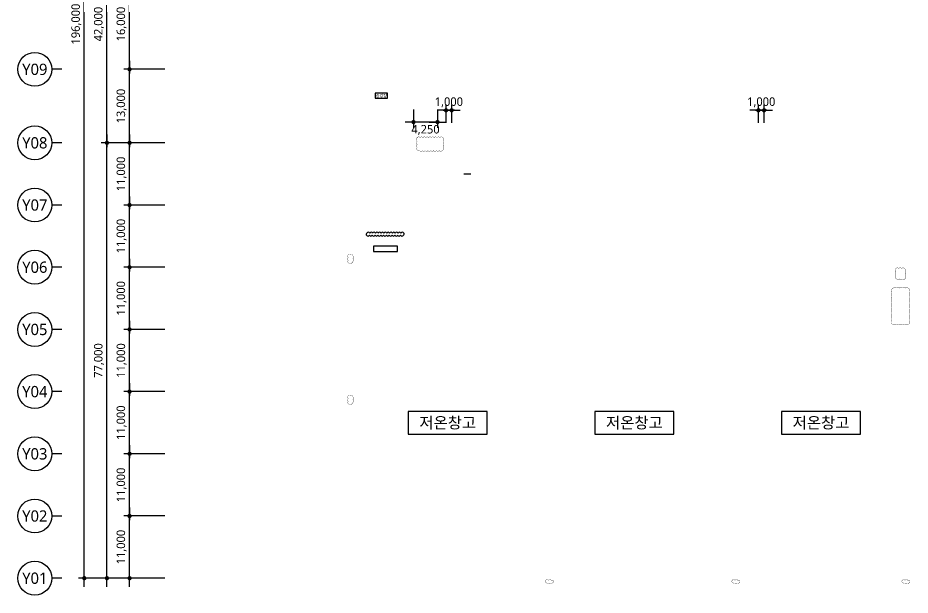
# Model space of a CAD drawing. Header units: millimetres. Extents: x 4003075 to 5615882, y 1445368 to 2591247.
# Drawn here: x 5263075 to 5420834, y 2039368 to 2141471 of the extents above; entities that cross this region are included whole.
import ezdxf
from ezdxf.enums import TextEntityAlignment as Align

# ---------------------------------------------------------------- set-up
doc = ezdxf.new("R2010")
doc.units = ezdxf.units.MM
for name, color, linetype, lineweight in [('A-AXIS-BUBL', 7, 'Continuous', 25), ('A-DIMS', 7, 'Continuous', 25), ('A-XXXX-TXT2', 3, 'Continuous', 25), ('REV-202205', 20, 'Continuous', 25)]:
    doc.layers.add(name, color=color, linetype=linetype, lineweight=lineweight)
doc.styles.add('HY울릉도L', font='')
doc.styles.add('XR-평면도$0$맑은 고딕', font='malgun.ttf')
doc.styles.add('맑은고딕', font='malgun.ttf')
doc.styles.get('HY울릉도L').set_extended_font_data('HYwulM')
doc.dimstyles.new('CDIM', dxfattribs={"dimtxt": 3, "dimasz": 1.5, "dimexe": 2, "dimexo": 1, "dimgap": 1, "dimtad": 1, "dimdec": 0, "dimrnd": 0.5, "dimzin": 0, "dimdsep": 32, "dimlunit": 6, "dimtxsty": 'HY울릉도L', "dimblk1": '_CIDOT', "dimblk2": '_CIDOT', "dimsah": 1, "dimcen": 5.5, "dimclrd": 2, "dimclre": 2, "dimclrt": 7, "dimadec": 0, "dimazin": 0, "dimtfac": 1, "dimtdec": 0, "dimtix": 1, "dimtmove": 2, "dimatfit": 1, "dimldrblk": '_CIDOT', "dimfxl": 1, "dimtolj": 1, "dimtzin": 0, "dimlwd": -1, "dimarcsym": 0})

# ---------------------------------------------------------------- blocks, each defined once
blk = doc.blocks.new('_CIDOT')
at = {"color": 0, "linetype": 'ByBlock'}
blk.add_line((2, 0), (-1, 0), dxfattribs=at)
at = {"color": 0, "linetype": 'ByBlock', "const_width": 0.5}
blk.add_lwpolyline([(-0.25, 0, 1), (0.25, 0, 1)], format="xyb", close=True, dxfattribs=at)
blk = doc.blocks.new('*D9')
at = {"layer": 'A-DIMS', "lineweight": -2, "transparency": 16777216}
for p, q in [((93193, 67121), (85943, 67121)), ((93193, 56121), (85943, 56121))]:
    blk.add_line(p, q, dxfattribs=at)
at = {"layer": 'A-DIMS', "transparency": 16777216}
blk.add_line((86943, 56871), (86943, 66371), dxfattribs=at)
at = {"layer": 'A-DIMS', "transparency": 16777216, "xscale": 750, "yscale": 750, "zscale": 750}
for p, rotation in [((86943, 67121), 90), ((86943, 56121), 270)]:
    blk.add_blockref('_CIDOT', p, dxfattribs=dict(at, rotation=rotation))
at = {"layer": 'A-DIMS', "color": 3, "transparency": 16777216, "insert": (85538, 61621), "char_height": 1500, "attachment_point": 5, "rotation": 90, "style": '맑은고딕'}
blk.add_mtext('\\A1;11,000', dxfattribs=at)
blk = doc.blocks.new('*D10')
at = {"layer": 'A-DIMS', "lineweight": -2, "transparency": 16777216}
for p, q in [((93193, 78121), (85943, 78121)), ((93193, 67121), (85943, 67121))]:
    blk.add_line(p, q, dxfattribs=at)
at = {"layer": 'A-DIMS', "transparency": 16777216}
blk.add_line((86943, 67871), (86943, 77371), dxfattribs=at)
at = {"layer": 'A-DIMS', "transparency": 16777216, "xscale": 750, "yscale": 750, "zscale": 750}
for p, rotation in [((86943, 78121), 90), ((86943, 67121), 270)]:
    blk.add_blockref('_CIDOT', p, dxfattribs=dict(at, rotation=rotation))
at = {"layer": 'A-DIMS', "color": 3, "transparency": 16777216, "insert": (85538, 72621), "char_height": 1500, "attachment_point": 5, "rotation": 90, "style": '맑은고딕'}
blk.add_mtext('\\A1;11,000', dxfattribs=at)
blk = doc.blocks.new('*D11')
at = {"layer": 'A-DIMS', "lineweight": -2, "transparency": 16777216}
for p, q in [((93193, 89121), (85943, 89121)), ((93193, 78121), (85943, 78121))]:
    blk.add_line(p, q, dxfattribs=at)
at = {"layer": 'A-DIMS', "transparency": 16777216}
blk.add_line((86943, 78871), (86943, 88371), dxfattribs=at)
at = {"layer": 'A-DIMS', "transparency": 16777216, "xscale": 750, "yscale": 750, "zscale": 750}
for p, rotation in [((86943, 89121), 90), ((86943, 78121), 270)]:
    blk.add_blockref('_CIDOT', p, dxfattribs=dict(at, rotation=rotation))
at = {"layer": 'A-DIMS', "color": 3, "transparency": 16777216, "insert": (85538, 83621), "char_height": 1500, "attachment_point": 5, "rotation": 90, "style": '맑은고딕'}
blk.add_mtext('\\A1;11,000', dxfattribs=at)
blk = doc.blocks.new('*D12')
at = {"layer": 'A-DIMS', "lineweight": -2, "transparency": 16777216}
for p, q in [((93193, 100121), (85943, 100121)), ((93193, 89121), (85943, 89121))]:
    blk.add_line(p, q, dxfattribs=at)
at = {"layer": 'A-DIMS', "transparency": 16777216}
blk.add_line((86943, 89871), (86943, 99371), dxfattribs=at)
at = {"layer": 'A-DIMS', "transparency": 16777216, "xscale": 750, "yscale": 750, "zscale": 750}
for p, rotation in [((86943, 100121), 90), ((86943, 89121), 270)]:
    blk.add_blockref('_CIDOT', p, dxfattribs=dict(at, rotation=rotation))
at = {"layer": 'A-DIMS', "color": 3, "transparency": 16777216, "insert": (85538, 94621), "char_height": 1500, "attachment_point": 5, "rotation": 90, "style": '맑은고딕'}
blk.add_mtext('\\A1;11,000', dxfattribs=at)
blk = doc.blocks.new('*D13')
at = {"layer": 'A-DIMS', "lineweight": -2, "transparency": 16777216}
for p, q in [((93193, 111121), (85943, 111121)), ((93193, 100121), (85943, 100121))]:
    blk.add_line(p, q, dxfattribs=at)
at = {"layer": 'A-DIMS', "transparency": 16777216}
blk.add_line((86943, 100871), (86943, 110371), dxfattribs=at)
at = {"layer": 'A-DIMS', "transparency": 16777216, "xscale": 750, "yscale": 750, "zscale": 750}
for p, rotation in [((86943, 111121), 90), ((86943, 100121), 270)]:
    blk.add_blockref('_CIDOT', p, dxfattribs=dict(at, rotation=rotation))
at = {"layer": 'A-DIMS', "color": 3, "transparency": 16777216, "insert": (85538, 105621), "char_height": 1500, "attachment_point": 5, "rotation": 90, "style": '맑은고딕'}
blk.add_mtext('\\A1;11,000', dxfattribs=at)
blk = doc.blocks.new('*D14')
at = {"layer": 'A-DIMS', "lineweight": -2, "transparency": 16777216}
for p, q in [((93193, 122121), (85943, 122121)), ((93193, 111121), (85943, 111121))]:
    blk.add_line(p, q, dxfattribs=at)
at = {"layer": 'A-DIMS', "transparency": 16777216}
blk.add_line((86943, 111871), (86943, 121371), dxfattribs=at)
at = {"layer": 'A-DIMS', "transparency": 16777216, "xscale": 750, "yscale": 750, "zscale": 750}
for p, rotation in [((86943, 122121), 90), ((86943, 111121), 270)]:
    blk.add_blockref('_CIDOT', p, dxfattribs=dict(at, rotation=rotation))
at = {"layer": 'A-DIMS', "color": 3, "transparency": 16777216, "insert": (85538, 116621), "char_height": 1500, "attachment_point": 5, "rotation": 90, "style": '맑은고딕'}
blk.add_mtext('\\A1;11,000', dxfattribs=at)
blk = doc.blocks.new('*D15')
at = {"layer": 'A-DIMS', "lineweight": -2, "transparency": 16777216}
for p, q in [((93193, 135121), (85943, 135121)), ((93193, 122121), (85943, 122121))]:
    blk.add_line(p, q, dxfattribs=at)
at = {"layer": 'A-DIMS', "transparency": 16777216}
blk.add_line((86943, 122871), (86943, 134371), dxfattribs=at)
at = {"layer": 'A-DIMS', "transparency": 16777216, "xscale": 750, "yscale": 750, "zscale": 750}
for p, rotation in [((86943, 135121), 90), ((86943, 122121), 270)]:
    blk.add_blockref('_CIDOT', p, dxfattribs=dict(at, rotation=rotation))
at = {"layer": 'A-DIMS', "color": 3, "transparency": 16777216, "insert": (85538, 128621), "char_height": 1500, "attachment_point": 5, "rotation": 90, "style": '맑은고딕'}
blk.add_mtext('\\A1;13,000', dxfattribs=at)
blk = doc.blocks.new('*D16')
at = {"layer": 'A-DIMS', "lineweight": -2, "transparency": 16777216}
for p, q in [((93193, 151121), (85943, 151121)), ((93193, 135121), (85943, 135121))]:
    blk.add_line(p, q, dxfattribs=at)
at = {"layer": 'A-DIMS', "transparency": 16777216}
blk.add_line((86943, 135871), (86943, 150371), dxfattribs=at)
at = {"layer": 'A-DIMS', "transparency": 16777216, "xscale": 750, "yscale": 750, "zscale": 750}
for p, rotation in [((86943, 151121), 90), ((86943, 135121), 270)]:
    blk.add_blockref('_CIDOT', p, dxfattribs=dict(at, rotation=rotation))
at = {"layer": 'A-DIMS', "color": 3, "transparency": 16777216, "insert": (85538, 143121), "char_height": 1500, "attachment_point": 5, "rotation": 90, "style": '맑은고딕'}
blk.add_mtext('\\A1;16,000', dxfattribs=at)
blk = doc.blocks.new('*D25')
at = {"layer": 'A-DIMS', "lineweight": -2, "transparency": 16777216}
for p, q in [((93193, 122121), (81943, 122121)), ((93193, 45121), (81943, 45121))]:
    blk.add_line(p, q, dxfattribs=at)
at = {"layer": 'A-DIMS', "transparency": 16777216}
blk.add_line((82943, 45871), (82943, 121371), dxfattribs=at)
at = {"layer": 'A-DIMS', "transparency": 16777216, "xscale": 750, "yscale": 750, "zscale": 750}
for p, rotation in [((82943, 122121), 90), ((82943, 45121), 270)]:
    blk.add_blockref('_CIDOT', p, dxfattribs=dict(at, rotation=rotation))
at = {"layer": 'A-DIMS', "color": 3, "transparency": 16777216, "insert": (81542, 83621), "char_height": 1500, "attachment_point": 5, "rotation": 90, "style": '맑은고딕'}
blk.add_mtext('\\A1;77,000', dxfattribs=at)
blk = doc.blocks.new('*D26')
at = {"layer": 'A-DIMS', "lineweight": -2, "transparency": 16777216}
for p, q in [((93193, 241121), (77943, 241121)), ((93193, 45121), (77943, 45121))]:
    blk.add_line(p, q, dxfattribs=at)
at = {"layer": 'A-DIMS', "transparency": 16777216}
blk.add_line((78943, 45871), (78943, 240371), dxfattribs=at)
at = {"layer": 'A-DIMS', "transparency": 16777216, "xscale": 750, "yscale": 750, "zscale": 750}
for p, rotation in [((78943, 241121), 90), ((78943, 45121), 270)]:
    blk.add_blockref('_CIDOT', p, dxfattribs=dict(at, rotation=rotation))
at = {"layer": 'A-DIMS', "color": 3, "transparency": 16777216, "insert": (77538, 143121), "char_height": 1500, "attachment_point": 5, "rotation": 90, "style": '맑은고딕'}
blk.add_mtext('\\A1;196,000', dxfattribs=at)
blk = doc.blocks.new('*D27')
at = {"layer": 'A-DIMS', "lineweight": -2, "transparency": 16777216}
for p, q in [((93193, 56121), (85943, 56121)), ((93193, 45121), (85943, 45121))]:
    blk.add_line(p, q, dxfattribs=at)
at = {"layer": 'A-DIMS', "transparency": 16777216}
blk.add_line((86943, 45871), (86943, 55371), dxfattribs=at)
at = {"layer": 'A-DIMS', "transparency": 16777216, "xscale": 750, "yscale": 750, "zscale": 750}
for p, rotation in [((86943, 56121), 90), ((86943, 45121), 270)]:
    blk.add_blockref('_CIDOT', p, dxfattribs=dict(at, rotation=rotation))
at = {"layer": 'A-DIMS', "color": 3, "transparency": 16777216, "insert": (85538, 50621), "char_height": 1500, "attachment_point": 5, "rotation": 90, "style": '맑은고딕'}
blk.add_mtext('\\A1;11,000', dxfattribs=at)
blk = doc.blocks.new('*D28')
at = {"layer": 'A-DIMS', "lineweight": -2, "transparency": 16777216}
for p, q in [((93193, 164121), (81943, 164121)), ((93193, 122121), (81943, 122121))]:
    blk.add_line(p, q, dxfattribs=at)
at = {"layer": 'A-DIMS', "transparency": 16777216}
blk.add_line((82943, 122871), (82943, 163371), dxfattribs=at)
at = {"layer": 'A-DIMS', "transparency": 16777216, "xscale": 750, "yscale": 750, "zscale": 750}
for p, rotation in [((82943, 164121), 90), ((82943, 122121), 270)]:
    blk.add_blockref('_CIDOT', p, dxfattribs=dict(at, rotation=rotation))
at = {"layer": 'A-DIMS', "color": 3, "transparency": 16777216, "insert": (81542, 143121), "char_height": 1500, "attachment_point": 5, "rotation": 90, "style": '맑은고딕'}
blk.add_mtext('\\A1;42,000', dxfattribs=at)
blk = doc.blocks.new('글_승강장')
at = {"layer": 'A-XXXX-TXT2', "color": 0, "ltscale": 100}
blk.add_lwpolyline([(-1100, 450), (-1100, -450), (1100, -450), (1100, 450)], close=True, dxfattribs=at)
at = {"layer": 'A-XXXX-TXT2', "ltscale": 100, "style": 'XR-평면도$0$맑은 고딕'}
blk.add_text('승강장', height=500, dxfattribs=at).set_placement((0, 0), align=Align.MIDDLE_CENTER)
blk = doc.blocks.new('*D72')
at = {"layer": 'A-DIMS', "transparency": 16777216}
for p, q in [((5338029, 2125119), (5337279, 2125119)), ((5338779, 2125119), (5339779, 2125119)), ((5340529, 2125119), (5341279, 2125119))]:
    blk.add_line(p, q, dxfattribs=at)
at = {"layer": 'A-DIMS', "lineweight": -2, "transparency": 16777216}
for p, q in [((5338779, 2122919), (5338779, 2126119)), ((5339779, 2122919), (5339779, 2126119))]:
    blk.add_line(p, q, dxfattribs=at)
at = {"layer": 'A-DIMS', "transparency": 16777216, "xscale": 750, "yscale": 750, "zscale": 750}
blk.add_blockref('_CIDOT', (5338779, 2125119), dxfattribs=at)
at = {"layer": 'A-DIMS', "transparency": 16777216, "xscale": 750, "yscale": 750, "zscale": 750, "rotation": 180}
blk.add_blockref('_CIDOT', (5339779, 2125119), dxfattribs=at)
at = {"layer": 'A-DIMS', "color": 3, "transparency": 16777216, "insert": (5339279, 2126523), "char_height": 1500, "attachment_point": 5, "style": '맑은고딕'}
blk.add_mtext('\\A1;1,000', dxfattribs=at)
blk = doc.blocks.new('*D74')
at = {"layer": 'A-DIMS', "transparency": 16777216}
for p, q in [((5393255, 2125119), (5392505, 2125119)), ((5394005, 2125119), (5395005, 2125119)), ((5395755, 2125119), (5396505, 2125119))]:
    blk.add_line(p, q, dxfattribs=at)
at = {"layer": 'A-DIMS', "lineweight": -2, "transparency": 16777216}
for p, q in [((5394005, 2122919), (5394005, 2126119)), ((5395005, 2122919), (5395005, 2126119))]:
    blk.add_line(p, q, dxfattribs=at)
at = {"layer": 'A-DIMS', "transparency": 16777216, "xscale": 750, "yscale": 750, "zscale": 750}
blk.add_blockref('_CIDOT', (5394005, 2125119), dxfattribs=at)
at = {"layer": 'A-DIMS', "transparency": 16777216, "xscale": 750, "yscale": 750, "zscale": 750, "rotation": 180}
blk.add_blockref('_CIDOT', (5395005, 2125119), dxfattribs=at)
at = {"layer": 'A-DIMS', "color": 3, "transparency": 16777216, "insert": (5394505, 2126523), "char_height": 1500, "attachment_point": 5, "style": '맑은고딕'}
blk.add_mtext('\\A1;1,000', dxfattribs=at)
blk = doc.blocks.new('*D114')
at = {"layer": 'A-DIMS', "lineweight": -2, "transparency": 16777216}
for p, q in [((5333025, 2125236), (5333025, 2122036)), ((5337275, 2125236), (5337275, 2122036))]:
    blk.add_line(p, q, dxfattribs=at)
at = {"layer": 'A-DIMS', "transparency": 16777216}
for p, q in [((5332275, 2123036), (5331525, 2123036)), ((5337275, 2123036), (5333025, 2123036)), ((5338025, 2123036), (5338775, 2123036))]:
    blk.add_line(p, q, dxfattribs=at)
at = {"layer": 'A-DIMS', "transparency": 16777216, "xscale": 750, "yscale": 750, "zscale": 750}
blk.add_blockref('_CIDOT', (5333025, 2123036), dxfattribs=at)
at = {"layer": 'A-DIMS', "transparency": 16777216, "xscale": 750, "yscale": 750, "zscale": 750, "rotation": 180}
blk.add_blockref('_CIDOT', (5337275, 2123036), dxfattribs=at)
at = {"layer": 'A-DIMS', "color": 3, "transparency": 16777216, "insert": (5335150, 2121635), "char_height": 1500, "attachment_point": 5, "style": '맑은고딕'}
blk.add_mtext('\\A1;4,250', dxfattribs=at)
blk = doc.blocks.new('글_저온창고')
at = {"layer": 'A-XXXX-TXT2', "color": 0}
blk.add_lwpolyline([(-7000, -2000), (7000, -2000), (7000, 2000), (-7000, 2000)], close=True, dxfattribs=at)
at = {"layer": 'A-XXXX-TXT2', "style": '맑은고딕'}
blk.add_text('저온창고', height=2000, dxfattribs=at).set_placement((0, 0), align=Align.MIDDLE_CENTER)
blk = doc.blocks.new('DIM(210222)')
for p, q in [((74943, 135120.6), (73193, 135120.6)), ((74943, 122120.6), (73193, 122120.6)), ((74943, 111120.6), (73193, 111120.6)), ((74943, 100120.6), (73193, 100120.6)), ((74943, 89120.6), (73193, 89120.6)), ((74943, 78120.6), (73193, 78120.6)), ((74943, 67120.6), (73193, 67120.6)), ((74943, 56120.6), (73193, 56120.6)), ((74943, 45120.6), (73193, 45120.6))]:
    blk.add_line(p, q)
at = {"layer": 'A-AXIS-BUBL', "ltscale": 0.2}
for centre in [(70193, 135120.6), (70193, 122120.6), (70193, 111120.6), (70193, 100120.6), (70193, 89120.6), (70193, 78120.6), (70193, 67120.6), (70193, 56120.6), (70193, 45120.6)]:
    blk.add_circle(centre, 3000, dxfattribs=at)
at = {"layer": 'A-XXXX-TXT2', "ltscale": 0.2, "style": '맑은고딕'}
for s, p in [('Y09', (70193, 135120.6)), ('Y08', (70193, 122120.6)), ('Y07', (70193, 111120.6)), ('Y06', (70193, 100120.6)), ('Y05', (70193, 89120.6)), ('Y04', (70193, 78120.6)), ('Y03', (70193, 67120.6)), ('Y02', (70193, 56120.6)), ('Y01', (70193, 45120.6))]:
    blk.add_text(s, height=2000, dxfattribs=at).set_placement(p, align=Align.MIDDLE)
at = {"layer": 'A-DIMS'}
for p1, p2, distance, picture, middle in [((93693, 45120.6), (93693, 241120.6), 14750, '*D26', (77538.1, 143120.6)), ((93693, 122120.6), (93693, 164120.6), 10750, '*D28', (81542.2, 143120.6)), ((93693, 135120.6), (93693, 151120.6), 6750, '*D16', (85538.1, 143120.6)), ((93693, 122120.6), (93693, 135120.6), 6750, '*D15', (85538.1, 128620.6)), ((93693, 45120.6), (93693, 122120.6), 10750, '*D25', (81542.2, 83620.6)), ((93693, 111120.6), (93693, 122120.6), 6750, '*D14', (85538.1, 116620.6)), ((93693, 100120.6), (93693, 111120.6), 6750, '*D13', (85538.1, 105620.6)), ((93693, 89120.6), (93693, 100120.6), 6750, '*D12', (85538.1, 94620.6)), ((93693, 78120.6), (93693, 89120.6), 6750, '*D11', (85538.1, 83620.6)), ((93693, 67120.6), (93693, 78120.6), 6750, '*D10', (85538.1, 72620.6)), ((93693, 56120.6), (93693, 67120.6), 6750, '*D9', (85538.1, 61620.6)), ((93693, 45120.6), (93693, 56120.6), 6750, '*D27', (85538.1, 50620.6))]:
    dim = blk.add_aligned_dim(p1=p1, p2=p2, distance=distance, dimstyle='CDIM', override={"dimscale": 500, "dimtxsty": '맑은고딕', "dimclrd": 256, "dimclre": 256, "dimclrt": 3}, dxfattribs=at)
    dim.commit()
    dim.dimension.update_dxf_attribs({"geometry": picture, "text_midpoint": middle})

msp = doc.modelspace()

# ---------------------------------------------------------------- linework, layer by layer
msp.add_line((5341915.7, 2113909.7), (5343140.7, 2113909.7))
at = {"layer": 'A-XXXX-TXT2', "color": 0, "ltscale": 100}
msp.add_lwpolyline([(5325975, 2101067.6), (5325975, 2100167.6), (5330175, 2100167.6), (5330175, 2101067.6)], close=True, dxfattribs=at)
at = {"layer": 'REV-202205', "const_width": 50}
for points in [[(5333687.3, 2120285.6, -0.52056705), (5334187.3, 2120285.6, -0.52056705), (5334687.3, 2120285.6, -0.52056705), (5335187.3, 2120285.6, -0.52056705), (5335687.3, 2120285.6, -0.52056705), (5336187.3, 2120285.6, -0.52056705), (5336687.3, 2120285.6, -0.52056705), (5337187.3, 2120285.6, -0.52056705), (5337687.3, 2120285.6, -0.52056705), (5338187.3, 2120285.6, -0.52056705), (5338241.3, 2119839.7, -0.52056705), (5338241.3, 2119339.7, -0.52056705), (5338241.3, 2118839.7, -0.52056705), (5338241.3, 2118339.7, -0.52056705), (5338082.7, 2117998.2, -0.52056705), (5337582.7, 2117998.2, -0.52056705), (5337082.7, 2117998.2, -0.52056705), (5336582.7, 2117998.2, -0.52056705), (5336082.7, 2117998.2, -0.52056705), (5335582.7, 2117998.2, -0.52056705), (5335082.7, 2117998.2, -0.52056705), (5334582.7, 2117998.2, -0.52056705), (5334082.7, 2117998.2, -0.52056705), (5333687.3, 2118102.8, -0.52056705), (5333687.3, 2118602.8, -0.52056705), (5333687.3, 2119102.8, -0.52056705), (5333687.3, 2119602.8, -0.52056705)], [(5321499.8, 2099577, -0.52056705), (5321999.8, 2099577, -0.52056705), (5322304.4, 2099381.6, -0.52056705), (5322304.4, 2098881.6, -0.52056705), (5322304.4, 2098381.6, -0.52056705), (5322068.2, 2098117.8, -0.52056705), (5321568.2, 2098117.8, -0.52056705), (5321499.8, 2098549.5, -0.52056705), (5321499.8, 2099049.5, -0.52056705)], [(5418315.9, 2097130.3, -0.52056705), (5418815.9, 2097130.3, -0.52056705), (5419315.9, 2097130.3, -0.52056705), (5419815.9, 2097130.3, -0.52056705), (5419956.4, 2096770.8, -0.52056705), (5419956.4, 2096270.8, -0.52056705), (5419956.4, 2095770.8, -0.52056705), (5419917.7, 2095309.5, -0.52056705), (5419417.7, 2095309.5, -0.52056705), (5418917.7, 2095309.5, -0.52056705), (5418417.7, 2095309.5, -0.52056705), (5418315.9, 2095707.7, -0.52056705), (5418315.9, 2096207.7, -0.52056705), (5418315.9, 2096707.7, -0.52056705)], [(5417625, 2087317.6, 0.52056705), (5418125, 2087317.6, 0.52056705), (5418625, 2087317.6, 0.52056705), (5419125, 2087317.6, 0.52056705), (5419625, 2087317.6, 0.52056705), (5420125, 2087317.6, 0.52056705), (5420625, 2087317.6, 0.52056705), (5420625, 2087817.6, 0.52056705), (5420625, 2088317.6, 0.52056705), (5420625, 2088817.6, 0.52056705), (5420625, 2089317.6, 0.52056705), (5420625, 2089817.6, 0.52056705), (5420625, 2090317.6, 0.52056705), (5420625, 2090817.6, 0.52056705), (5420625, 2091317.6, 0.52056705), (5420625, 2091817.6, 0.52056705), (5420625, 2092317.6, 0.52056705), (5420625, 2092817.6, 0.52056705), (5420625, 2093317.6, 0.52056705), (5420475, 2093667.6, 0.52056705), (5419975, 2093667.6, 0.52056705), (5419475, 2093667.6, 0.52056705), (5418975, 2093667.6, 0.52056705), (5418475, 2093667.6, 0.52056705), (5417975, 2093667.6, 0.52056705), (5417625, 2093517.6, 0.52056705), (5417625, 2093017.6, 0.52056705), (5417625, 2092517.6, 0.52056705), (5417625, 2092017.6, 0.52056705), (5417625, 2091517.6, 0.52056705), (5417625, 2091017.6, 0.52056705), (5417625, 2090517.6, 0.52056705), (5417625, 2090017.6, 0.52056705), (5417625, 2089517.6, 0.52056705), (5417625, 2089017.6, 0.52056705), (5417625, 2088517.6, 0.52056705), (5417625, 2088017.6, 0.52056705)], [(5321499.8, 2074641.6, -0.52056705), (5321999.8, 2074641.6, -0.52056705), (5322304.4, 2074446.1, -0.52056705), (5322304.4, 2073946.1, -0.52056705), (5322304.4, 2073446.1, -0.52056705), (5322068.2, 2073182.4, -0.52056705), (5321568.2, 2073182.4, -0.52056705), (5321499.8, 2073614.1, -0.52056705), (5321499.8, 2074114.1, -0.52056705)], [(5356389.9, 2041986.2, -0.52056705), (5356889.9, 2041986.2, -0.52056705), (5357389.9, 2041986.2, -0.52056705), (5357751.7, 2041848, -0.52056705), (5357572.6, 2041527.1, -0.52056705), (5357072.6, 2041527.1, -0.52056705), (5356572.6, 2041527.1, -0.52056705)], [(5389366.2, 2041986.2, -0.52056705), (5389866.2, 2041986.2, -0.52056705), (5390366.2, 2041986.2, -0.52056705), (5390728.1, 2041848, -0.52056705), (5390548.9, 2041527.1, -0.52056705), (5390048.9, 2041527.1, -0.52056705), (5389548.9, 2041527.1, -0.52056705)], [(5419424.6, 2041986.2, -0.52056705), (5419924.6, 2041986.2, -0.52056705), (5420424.6, 2041986.2, -0.52056705), (5420786.5, 2041848, -0.52056705), (5420607.4, 2041527.1, -0.52056705), (5420107.4, 2041527.1, -0.52056705), (5419607.4, 2041527.1, -0.52056705)]]:
    msp.add_lwpolyline(points, format="xyb", close=True, dxfattribs=at)
at = {"layer": 'REV-202205'}
msp.add_lwpolyline([(5324735.3, 2103013.5, 0.52056705), (5325235.3, 2103013.5, 0.52056705), (5325735.3, 2103013.5, 0.52056705), (5326235.3, 2103013.5, 0.52056705), (5326735.3, 2103013.5, 0.52056705), (5327235.3, 2103013.5, 0.52056705), (5327735.3, 2103013.5, 0.52056705), (5328235.3, 2103013.5, 0.52056705), (5328735.3, 2103013.5, 0.52056705), (5329235.3, 2103013.5, 0.52056705), (5329735.3, 2103013.5, 0.52056705), (5330235.3, 2103013.5, 0.52056705), (5330735.3, 2103013.5, 0.52056705), (5331235.3, 2103013.5, 0.52056705), (5331300.9, 2103408.2, 0.52056705), (5330800.9, 2103408.2, 0.52056705), (5330300.9, 2103408.2, 0.52056705), (5329800.9, 2103408.2, 0.52056705), (5329300.9, 2103408.2, 0.52056705), (5328800.9, 2103408.2, 0.52056705), (5328300.9, 2103408.2, 0.52056705), (5327800.9, 2103408.2, 0.52056705), (5327300.9, 2103408.2, 0.52056705), (5326800.9, 2103408.2, 0.52056705), (5326300.9, 2103408.2, 0.52056705), (5325800.9, 2103408.2, 0.52056705), (5325300.9, 2103408.2, 0.52056705), (5324800.9, 2103408.2, 0.52056705)], format="xyb", close=True, dxfattribs=at)

# ---------------------------------------------------------------- block references
for name, p in [('DIM(210222)', (5195882, 1997247)), ('글_승강장', (5327350, 2127712)), ('글_저온창고', (5339075, 2069867.6)), ('글_저온창고', (5372075, 2069867.6)), ('글_저온창고', (5405075, 2069867.6))]:
    msp.add_blockref(name, p)

# ---------------------------------------------------------------- dimensions: what is measured, and where the dimension line sits
at = {"layer": 'A-DIMS'}
for base, p1, p2, picture, middle in [((5339779.2, 2125118.5), (5338779.2, 2122418.7), (5339779.2, 2122418.7), '*D72', (5339279.2, 2126523.4)), ((5395005.4, 2125118.5), (5394005.4, 2122418.7), (5395005.4, 2122418.7), '*D74', (5394505.4, 2126523.4))]:
    dim = msp.add_linear_dim(base=base, p1=p1, p2=p2, dimstyle='CDIM', override={"dimscale": 500, "dimtxsty": '맑은고딕', "dimclrd": 256, "dimclre": 256, "dimclrt": 3}, dxfattribs=at)
    dim.commit()
    dim.dimension.update_dxf_attribs({"geometry": picture, "text_midpoint": middle})
dim = msp.add_linear_dim(base=(5333025, 2123036.2), p1=(5337275, 2125736), p2=(5333025, 2125736), angle=180, dimstyle='CDIM', override={"dimscale": 500, "dimtad": 4, "dimtxsty": '맑은고딕', "dimclrd": 256, "dimclre": 256, "dimclrt": 3}, dxfattribs=at)
dim.commit()
dim.dimension.update_dxf_attribs({"geometry": '*D114', "text_midpoint": (5335150, 2121635.4)})

doc.saveas('drawing.dxf')
